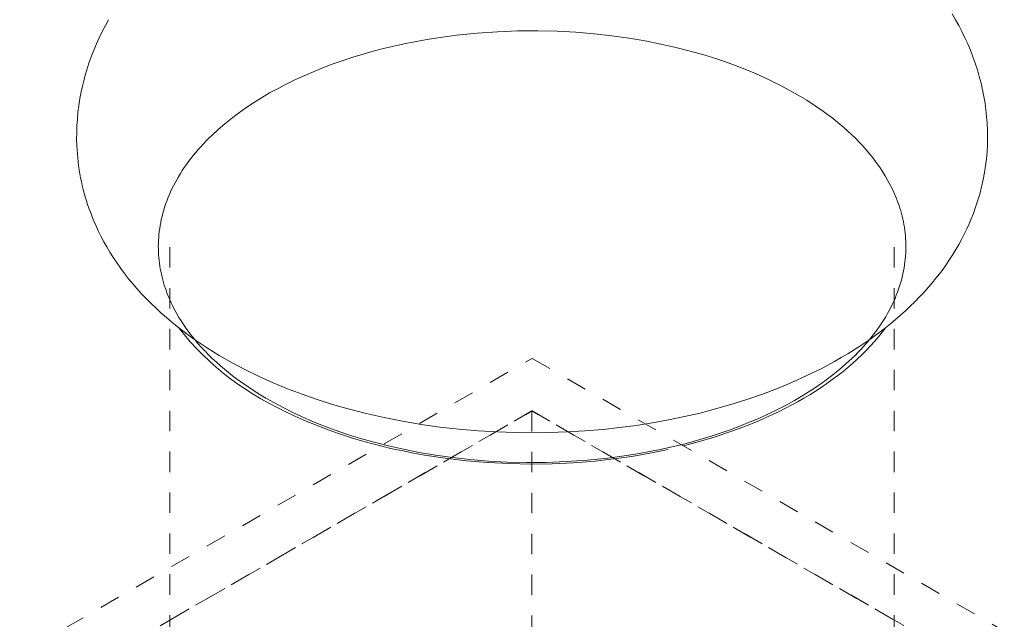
# Model space of a CAD drawing. Header units: inches. Extents: x -13 to 609, y -6 to 131.
# Drawn here: x 151.976 to 156.808, y 62.936 to 65.873 of the extents above; entities that cross this region are included whole.
import ezdxf

# ---------------------------------------------------------------- set-up
doc = ezdxf.new("R2010")
doc.units = ezdxf.units.IN
doc.linetypes.add('HIDDEN', pattern=[1.905, 1.27, -0.635])
doc.layers.add('ZANO_R', color=7, linetype='Continuous', lineweight=0)
doc.layers.add('ZANO_R_przerywana', color=250, linetype='HIDDEN', lineweight=0)

msp = doc.modelspace()

# ---------------------------------------------------------------- linework, layer by layer
at = {"layer": 'ZANO_R'}
for p, q in [((156.53781, 65.90131), (156.55465, 65.873)), ((152.3953, 65.84418), (152.41141, 65.87301)), ((156.55465, 65.873), (156.57076, 65.84418)), ((152.36535, 65.78498), (152.37994, 65.81484)), ((152.37994, 65.81484), (152.3953, 65.84418)), ((154.21404, 65.80747), (154.11247, 65.79705)), ((154.31451, 65.81447), (154.21404, 65.80747)), ((154.41345, 65.81819), (154.31451, 65.81447)), ((154.51045, 65.81884), (154.41345, 65.81819)), ((154.60517, 65.8166), (154.51045, 65.81884)), ((154.69734, 65.81168), (154.60517, 65.8166)), ((154.7867, 65.8043), (154.69734, 65.81168)), ((154.87307, 65.79466), (154.7867, 65.8043)), ((156.57076, 65.84418), (156.58612, 65.81484)), ((156.58612, 65.81484), (156.60071, 65.78497)), ((152.33853, 65.72368), (152.35153, 65.75459)), ((152.35153, 65.75459), (152.36535, 65.78498)), ((153.85706, 65.75517), (153.80627, 65.74399)), ((153.90804, 65.76541), (153.85706, 65.75517)), ((153.95914, 65.7747), (153.90804, 65.76541)), ((154.01029, 65.78307), (153.95914, 65.7747)), ((154.11247, 65.79705), (154.01029, 65.78307)), ((154.9563, 65.78299), (154.87307, 65.79466)), ((155.03628, 65.76948), (154.9563, 65.78299)), ((155.11295, 65.75434), (155.03628, 65.76948)), ((155.18627, 65.73776), (155.11295, 65.75434)), ((156.60071, 65.78497), (156.61452, 65.75459)), ((156.61452, 65.75459), (156.62753, 65.72368)), ((152.32634, 65.69224), (152.33853, 65.72368)), ((153.65585, 65.70477), (153.60661, 65.6898)), ((153.70559, 65.71879), (153.65585, 65.70477)), ((153.75576, 65.73187), (153.70559, 65.71879)), ((153.80627, 65.74399), (153.75576, 65.73187)), ((155.25623, 65.71994), (155.18627, 65.73776)), ((155.32286, 65.70103), (155.25623, 65.71994)), ((156.62753, 65.72368), (156.63972, 65.69224)), ((152.30451, 65.62776), (152.315, 65.66027)), ((152.315, 65.66027), (152.32634, 65.69224)), ((153.50997, 65.65707), (153.46271, 65.63933)), ((153.55796, 65.6739), (153.50997, 65.65707)), ((153.60661, 65.6898), (153.55796, 65.6739)), ((155.38619, 65.6812), (155.32286, 65.70103)), ((155.4463, 65.6606), (155.38619, 65.6812)), ((155.50325, 65.63937), (155.4463, 65.6606)), ((156.63972, 65.69224), (156.65106, 65.66026)), ((156.65106, 65.66026), (156.66155, 65.62776)), ((152.2967, 65.60122), (152.30451, 65.62776)), ((153.41627, 65.62069), (153.37072, 65.60118)), ((153.46271, 65.63933), (153.41627, 65.62069)), ((155.55714, 65.61763), (155.50325, 65.63937)), ((155.60806, 65.5955), (155.55714, 65.61763)), ((156.66155, 65.62776), (156.67097, 65.59538)), ((152.28302, 65.5476), (152.28954, 65.57449)), ((152.28954, 65.57449), (152.2967, 65.60122)), ((153.28258, 65.55961), (153.24013, 65.5376)), ((153.32613, 65.58081), (153.28258, 65.55961)), ((153.37072, 65.60118), (153.32613, 65.58081)), ((155.65611, 65.57308), (155.60806, 65.5955)), ((155.70142, 65.55047), (155.65611, 65.57308)), ((156.67097, 65.59538), (156.67941, 65.56292)), ((156.67941, 65.56292), (156.68686, 65.5304)), ((152.27086, 65.48729), (152.27714, 65.52057)), ((152.27714, 65.52057), (152.28302, 65.5476)), ((153.19885, 65.51481), (153.15881, 65.49128)), ((153.24013, 65.5376), (153.19885, 65.51481)), ((155.74408, 65.52775), (155.70142, 65.55047)), ((155.74408, 65.52775), (155.78547, 65.50426)), ((156.68686, 65.5304), (156.69332, 65.49782)), ((152.26562, 65.45405), (152.27086, 65.48729)), ((153.12006, 65.46704), (153.08265, 65.44212)), ((153.15881, 65.49128), (153.12006, 65.46704)), ((155.78547, 65.50426), (155.8268, 65.47924)), ((155.8268, 65.47924), (155.86793, 65.45262)), ((156.69332, 65.49782), (156.6988, 65.46521)), ((156.6988, 65.46521), (156.70327, 65.43257)), ((152.25824, 65.38773), (152.26141, 65.42086)), ((152.26141, 65.42086), (152.26562, 65.45405)), ((153.04665, 65.41657), (153.0121, 65.39042)), ((153.08265, 65.44212), (153.04665, 65.41657)), ((155.86793, 65.45262), (155.9087, 65.42434)), ((155.9087, 65.42434), (155.9289, 65.40955)), ((156.70327, 65.43257), (156.70676, 65.39991)), ((152.2561, 65.35466), (152.25824, 65.38773)), ((153.0121, 65.39042), (152.97903, 65.36371)), ((155.9289, 65.40955), (155.94894, 65.39432)), ((155.94894, 65.39432), (155.9688, 65.37865)), ((155.9688, 65.37865), (155.98845, 65.36252)), ((156.70676, 65.39991), (156.70926, 65.36726)), ((156.70926, 65.36726), (156.71083, 65.33208)), ((152.25488, 65.28878), (152.25498, 65.32168)), ((152.25498, 65.32168), (152.2561, 65.35466)), ((152.9475, 65.33649), (152.91752, 65.3088)), ((152.97903, 65.36371), (152.9475, 65.33649)), ((155.98845, 65.36252), (156.00787, 65.34592)), ((156.00787, 65.34592), (156.02702, 65.32886)), ((156.02702, 65.32886), (156.04588, 65.31133)), ((156.71083, 65.33208), (156.71125, 65.29708)), ((152.2558, 65.25599), (152.25488, 65.28878)), ((152.88914, 65.28068), (152.87555, 65.26648)), ((152.90313, 65.29479), (152.88914, 65.28068)), ((152.91752, 65.3088), (152.90313, 65.29479)), ((156.04588, 65.31133), (156.06442, 65.29331)), ((156.06442, 65.29331), (156.0826, 65.2748)), ((156.0826, 65.2748), (156.10039, 65.25581)), ((156.71125, 65.29708), (156.71052, 65.26227)), ((152.25684, 65.2362), (152.2558, 65.25599)), ((152.25826, 65.2165), (152.25684, 65.2362)), ((152.83724, 65.22335), (152.82529, 65.20882)), ((152.8496, 65.23781), (152.83724, 65.22335)), ((152.86237, 65.25219), (152.8496, 65.23781)), ((152.87555, 65.26648), (152.86237, 65.25219)), ((156.10039, 65.25581), (156.11775, 65.23632)), ((156.11775, 65.23632), (156.13465, 65.21633)), ((156.70865, 65.22766), (156.70565, 65.19327)), ((156.71052, 65.26227), (156.70865, 65.22766)), ((152.26004, 65.19689), (152.25826, 65.2165)), ((152.26218, 65.17737), (152.26004, 65.19689)), ((152.26467, 65.15795), (152.26218, 65.17737)), ((152.80263, 65.17957), (152.79192, 65.16486)), ((152.81375, 65.19423), (152.80263, 65.17957)), ((152.82529, 65.20882), (152.81375, 65.19423)), ((156.13465, 65.21633), (156.15104, 65.19585)), ((156.15104, 65.19585), (156.1669, 65.17487)), ((156.1669, 65.17487), (156.18218, 65.15338)), ((156.70565, 65.19327), (156.70154, 65.1591)), ((152.26753, 65.13862), (152.26467, 65.15795)), ((152.27073, 65.11939), (152.26753, 65.13862)), ((152.77175, 65.13529), (152.76229, 65.12045)), ((152.78163, 65.1501), (152.77175, 65.13529)), ((152.79192, 65.16486), (152.78163, 65.1501)), ((156.18218, 65.15338), (156.19683, 65.13139)), ((156.19683, 65.13139), (156.21083, 65.10891)), ((156.69632, 65.12516), (156.69, 65.09146)), ((156.70154, 65.1591), (156.69632, 65.12516)), ((152.27429, 65.10026), (152.27073, 65.11939)), ((152.27819, 65.08123), (152.27429, 65.10026)), ((152.28244, 65.06231), (152.27819, 65.08123)), ((152.73638, 65.07574), (152.72857, 65.0608)), ((152.7446, 65.09067), (152.73638, 65.07574)), ((152.75324, 65.10557), (152.7446, 65.09067)), ((152.76229, 65.12045), (152.75324, 65.10557)), ((156.21083, 65.10891), (156.22411, 65.08593)), ((156.22411, 65.08593), (156.23664, 65.06246)), ((156.69, 65.09146), (156.68208, 65.05588)), ((152.28703, 65.04349), (152.28244, 65.06231)), ((152.29196, 65.02477), (152.28703, 65.04349)), ((152.71417, 65.03088), (152.70758, 65.01592)), ((152.72116, 65.04584), (152.71417, 65.03088)), ((152.72857, 65.0608), (152.72116, 65.04584)), ((156.23664, 65.06246), (156.24261, 65.05054)), ((156.24261, 65.05054), (156.24837, 65.03851)), ((156.24837, 65.03851), (156.25393, 65.02635)), ((156.25393, 65.02635), (156.25926, 65.01407)), ((156.68208, 65.05588), (156.67294, 65.02056)), ((152.29722, 65.00616), (152.29196, 65.02477)), ((152.30282, 64.98766), (152.29722, 65.00616)), ((152.30875, 64.96928), (152.30282, 64.98766)), ((152.6956, 64.98601), (152.69021, 64.97108)), ((152.70139, 65.00096), (152.6956, 64.98601)), ((152.70758, 65.01592), (152.70139, 65.00096)), ((156.25926, 65.01407), (156.26438, 65.00168)), ((156.26438, 65.00168), (156.26926, 64.98917)), ((156.26926, 64.98917), (156.27391, 64.97655)), ((156.66259, 64.98558), (156.65105, 64.951)), ((156.67294, 65.02056), (156.66259, 64.98558)), ((152.31501, 64.951), (152.30875, 64.96928)), ((152.3253, 64.923), (152.31501, 64.951)), ((152.68061, 64.94127), (152.6764, 64.92641)), ((152.68522, 64.95616), (152.68061, 64.94127)), ((152.69021, 64.97108), (152.68522, 64.95616)), ((156.27391, 64.97655), (156.27833, 64.96381)), ((156.27833, 64.96381), (156.28249, 64.95096)), ((156.28249, 64.95096), (156.2864, 64.938)), ((156.2864, 64.938), (156.29006, 64.92493)), ((156.65105, 64.951), (156.64166, 64.92537)), ((152.33637, 64.89529), (152.3253, 64.923)), ((152.34817, 64.86789), (152.33637, 64.89529)), ((152.66604, 64.88203), (152.66333, 64.86733)), ((152.66911, 64.89678), (152.66604, 64.88203)), ((152.67257, 64.91158), (152.66911, 64.89678)), ((152.6764, 64.92641), (152.67257, 64.91158)), ((156.29006, 64.92493), (156.29345, 64.91175)), ((156.29345, 64.91175), (156.29657, 64.89847)), ((156.29657, 64.89847), (156.29941, 64.88509)), ((156.29941, 64.88509), (156.30197, 64.87161)), ((156.63163, 64.89999), (156.62097, 64.87487)), ((156.64166, 64.92537), (156.63163, 64.89999)), ((152.36071, 64.84081), (152.34817, 64.86789)), ((152.37396, 64.81407), (152.36071, 64.84081)), ((152.65902, 64.83807), (152.65741, 64.82353)), ((152.661, 64.85267), (152.65902, 64.83807)), ((152.66333, 64.86733), (152.661, 64.85267)), ((156.30197, 64.87161), (156.30425, 64.85802)), ((156.30425, 64.85802), (156.30623, 64.84435)), ((156.30623, 64.84435), (156.30791, 64.83057)), ((156.6097, 64.85001), (156.59726, 64.82428)), ((156.62097, 64.87487), (156.6097, 64.85001)), ((152.3879, 64.78768), (152.37396, 64.81407)), ((152.40251, 64.76166), (152.3879, 64.78768)), ((152.65523, 64.79463), (152.65466, 64.78028)), ((152.65614, 64.80905), (152.65523, 64.79463)), ((152.65741, 64.82353), (152.65614, 64.80905)), ((156.30791, 64.83057), (156.30929, 64.81671)), ((156.30929, 64.81671), (156.31035, 64.80276)), ((156.31035, 64.80276), (156.3111, 64.78873)), ((156.3111, 64.78873), (156.31153, 64.77461)), ((156.58417, 64.79887), (156.57046, 64.77379)), ((156.59726, 64.82428), (156.58417, 64.79887)), ((152.41778, 64.73602), (152.40251, 64.76166)), ((152.65466, 64.78028), (152.65443, 64.76601)), ((152.65443, 64.76601), (152.65453, 64.75181)), ((152.65453, 64.75181), (152.65495, 64.7377)), ((152.65495, 64.7377), (152.6557, 64.72366)), ((156.3114, 64.74614), (156.31083, 64.73179)), ((156.31163, 64.76041), (156.3114, 64.74614)), ((156.31153, 64.77461), (156.31163, 64.76041)), ((156.55614, 64.74905), (156.54126, 64.72472)), ((156.57046, 64.77379), (156.55614, 64.74905)), ((152.43469, 64.70923), (152.41778, 64.73602)), ((152.4523, 64.68288), (152.43469, 64.70923)), ((152.6557, 64.72366), (152.65677, 64.70971)), ((152.65677, 64.70971), (152.65815, 64.69585)), ((152.65815, 64.69585), (152.65983, 64.68207)), ((156.30703, 64.68835), (156.30506, 64.67375)), ((156.30865, 64.70289), (156.30703, 64.68835)), ((156.30991, 64.71737), (156.30865, 64.70289)), ((156.31083, 64.73179), (156.30991, 64.71737)), ((156.5258, 64.70075), (156.50979, 64.67714)), ((156.54126, 64.72472), (156.5258, 64.70075)), ((152.47057, 64.65699), (152.4523, 64.68288)), ((152.48949, 64.63157), (152.47057, 64.65699)), ((152.65983, 64.68207), (152.66181, 64.6684)), ((152.66181, 64.6684), (152.66408, 64.65481)), ((152.66408, 64.65481), (152.66665, 64.64133)), ((152.66665, 64.64133), (152.66949, 64.62795)), ((156.30002, 64.64439), (156.29694, 64.62964)), ((156.30272, 64.65909), (156.30002, 64.64439)), ((156.30506, 64.67375), (156.30272, 64.65909)), ((156.49324, 64.65391), (156.47617, 64.63105)), ((156.50979, 64.67714), (156.49324, 64.65391)), ((152.50902, 64.60661), (152.48949, 64.63157)), ((152.52915, 64.58212), (152.50902, 64.60661)), ((152.66949, 64.62795), (152.67261, 64.61467)), ((152.67261, 64.61467), (152.676, 64.60149)), ((152.676, 64.60149), (152.67965, 64.58842)), ((156.28966, 64.60001), (156.28544, 64.58515)), ((156.29349, 64.61485), (156.28966, 64.60001)), ((156.29694, 64.62964), (156.29349, 64.61485)), ((156.4586, 64.60857), (156.44056, 64.58647)), ((156.47617, 64.63105), (156.4586, 64.60857)), ((152.54985, 64.55811), (152.52915, 64.58212)), ((152.57109, 64.53459), (152.54985, 64.55811)), ((152.67965, 64.58842), (152.68357, 64.57546)), ((152.68357, 64.57546), (152.68773, 64.56261)), ((152.68773, 64.56261), (152.69214, 64.54987)), ((152.69214, 64.54987), (152.69679, 64.53725)), ((156.27584, 64.55534), (156.27045, 64.54041)), ((156.28084, 64.57026), (156.27584, 64.55534)), ((156.28544, 64.58515), (156.28084, 64.57026)), ((156.42205, 64.56476), (156.40062, 64.54074)), ((156.44056, 64.58647), (156.42205, 64.56476)), ((152.59458, 64.50975), (152.57109, 64.53459)), ((152.61866, 64.48547), (152.59458, 64.50975)), ((152.69679, 64.53725), (152.70168, 64.52474)), ((152.70168, 64.52474), (152.70679, 64.51235)), ((152.70679, 64.51235), (152.71213, 64.50007)), ((152.71213, 64.50007), (152.71768, 64.48791)), ((156.25189, 64.49554), (156.24489, 64.48058)), ((156.25848, 64.5105), (156.25189, 64.49554)), ((156.26467, 64.52546), (156.25848, 64.5105)), ((156.27045, 64.54041), (156.26467, 64.52546)), ((156.37866, 64.51722), (156.35617, 64.49419)), ((156.40062, 64.54074), (156.37866, 64.51722)), ((152.64328, 64.46176), (152.61866, 64.48547)), ((152.66844, 64.4386), (152.64328, 64.46176)), ((152.71768, 64.48791), (152.72345, 64.47588)), ((152.72345, 64.47588), (152.72942, 64.46396)), ((152.72942, 64.46396), (152.74195, 64.44049)), ((156.22968, 64.45068), (156.22145, 64.43575)), ((156.23749, 64.46562), (156.22968, 64.45068)), ((156.24489, 64.48058), (156.23749, 64.46562)), ((156.30972, 64.44962), (156.28581, 64.42807)), ((156.33319, 64.47166), (156.30972, 64.44962)), ((156.35617, 64.49419), (156.33319, 64.47166)), ((152.69409, 64.41599), (152.66844, 64.4386)), ((152.72022, 64.39392), (152.69409, 64.41599)), ((152.74195, 64.44049), (152.75523, 64.41751)), ((152.75523, 64.41751), (152.76922, 64.39503)), ((156.20377, 64.40597), (156.19431, 64.39113)), ((156.21282, 64.42085), (156.20377, 64.40597)), ((156.22145, 64.43575), (156.21282, 64.42085)), ((156.26146, 64.40701), (156.2367, 64.38643)), ((156.28581, 64.42807), (156.26146, 64.40701)), ((152.7468, 64.3724), (152.72022, 64.39392)), ((152.7738, 64.35142), (152.7468, 64.3724)), ((152.78194, 64.33197), (152.75401, 64.36671)), ((152.76922, 64.39503), (152.78388, 64.37304)), ((152.80226, 64.33021), (152.7738, 64.35142)), ((152.78388, 64.37304), (152.79915, 64.35156)), ((152.79915, 64.35156), (152.81501, 64.33057)), ((156.17413, 64.36156), (156.16343, 64.34685)), ((156.18443, 64.37632), (156.17413, 64.36156)), ((156.19431, 64.39113), (156.18443, 64.37632)), ((156.21173, 64.36648), (156.18639, 64.347)), ((156.21208, 64.36675), (156.19518, 64.34454)), ((156.2367, 64.38643), (156.21173, 64.36648)), ((152.81099, 64.29817), (152.78194, 64.33197)), ((152.83113, 64.30956), (152.80226, 64.33021)), ((152.81501, 64.33057), (152.83141, 64.31009)), ((152.8604, 64.28948), (152.83113, 64.30956)), ((152.83141, 64.31009), (152.84831, 64.2901)), ((156.13468, 64.30942), (156.08169, 64.27365)), ((156.12882, 64.30307), (156.11645, 64.28861)), ((156.14077, 64.3176), (156.12882, 64.30307)), ((156.1607, 64.32798), (156.13468, 64.30942)), ((156.1523, 64.33219), (156.14077, 64.3176)), ((156.16343, 64.34685), (156.1523, 64.33219)), ((156.17768, 64.32279), (156.15814, 64.29985)), ((156.18639, 64.347), (156.1607, 64.32798)), ((156.19518, 64.34454), (156.17768, 64.32279)), ((152.84115, 64.26535), (152.81099, 64.29817)), ((152.87238, 64.23354), (152.84115, 64.26535)), ((152.84831, 64.2901), (152.86567, 64.27061)), ((152.89004, 64.26995), (152.8604, 64.28948)), ((152.86567, 64.27061), (152.88346, 64.25162)), ((152.92089, 64.25043), (152.89004, 64.26995)), ((156.08169, 64.27365), (156.02756, 64.23965)), ((156.0905, 64.25994), (156.07691, 64.24574)), ((156.10368, 64.27423), (156.0905, 64.25994)), ((156.11723, 64.25561), (156.09591, 64.23431)), ((156.11645, 64.28861), (156.10368, 64.27423)), ((156.13798, 64.27746), (156.11723, 64.25561)), ((156.15814, 64.29985), (156.13798, 64.27746)), ((152.90463, 64.20278), (152.87238, 64.23354)), ((152.88346, 64.25162), (152.90164, 64.23311)), ((152.90164, 64.23311), (152.92017, 64.21509)), ((152.92017, 64.21509), (152.93903, 64.19756)), ((152.95209, 64.23147), (152.92089, 64.25043)), ((153.01545, 64.19521), (152.95209, 64.23147)), ((155.99558, 64.22065), (155.96305, 64.2021)), ((156.02756, 64.23965), (155.99558, 64.22065)), ((156.04853, 64.21762), (156.01856, 64.18993)), ((156.06292, 64.23163), (156.04853, 64.21762)), ((156.07368, 64.21319), (156.05093, 64.19262)), ((156.07691, 64.24574), (156.06292, 64.23163)), ((156.09591, 64.23431), (156.07368, 64.21319)), ((152.93789, 64.1731), (152.90463, 64.20278)), ((152.9721, 64.14454), (152.93789, 64.1731)), ((152.93903, 64.19756), (152.95819, 64.1805)), ((152.95819, 64.1805), (152.9776, 64.1639)), ((152.9776, 64.1639), (152.99726, 64.14777)), ((153.08035, 64.16092), (153.01545, 64.19521)), ((153.14714, 64.12835), (153.08035, 64.16092)), ((155.89641, 64.16637), (155.82769, 64.13246)), ((155.96305, 64.2021), (155.89641, 64.16637)), ((155.98702, 64.16271), (155.95396, 64.136)), ((156.01856, 64.18993), (155.98702, 64.16271)), ((156.0277, 64.17259), (156.00402, 64.15309)), ((156.05093, 64.19262), (156.0277, 64.17259)), ((153.00724, 64.11712), (152.9721, 64.14454)), ((152.99726, 64.14777), (153.01712, 64.1321)), ((153.04326, 64.09087), (153.00724, 64.11712)), ((153.01712, 64.1321), (153.03716, 64.11687)), ((153.03716, 64.11687), (153.05735, 64.10208)), ((153.21576, 64.09751), (153.14714, 64.12835)), ((155.82769, 64.13246), (155.75697, 64.10038)), ((155.9194, 64.10985), (155.8834, 64.0843)), ((155.95396, 64.136), (155.9194, 64.10985)), ((155.95149, 64.11279), (155.92456, 64.09354)), ((155.97798, 64.13264), (155.95149, 64.11279)), ((156.00402, 64.15309), (155.97798, 64.13264)), ((153.08014, 64.06583), (153.04326, 64.09087)), ((153.05735, 64.10208), (153.09812, 64.0738)), ((153.11781, 64.04201), (153.08014, 64.06583)), ((153.09812, 64.0738), (153.13925, 64.04718)), ((153.28613, 64.06841), (153.21576, 64.09751)), ((153.35819, 64.04106), (153.28613, 64.06841)), ((155.68432, 64.07015), (155.60981, 64.04178)), ((155.75697, 64.10038), (155.68432, 64.07015)), ((155.8834, 64.0843), (155.846, 64.05938)), ((155.89722, 64.07486), (155.86949, 64.05676)), ((155.92456, 64.09354), (155.89722, 64.07486)), ((153.15625, 64.01946), (153.11781, 64.04201)), ((153.13925, 64.04718), (153.18058, 64.02216)), ((153.19542, 63.99818), (153.15625, 64.01946)), ((153.18058, 64.02216), (153.22197, 63.99867)), ((153.43188, 64.01549), (153.35819, 64.04106)), ((153.50712, 63.99169), (153.43188, 64.01549)), ((155.53352, 64.01528), (155.4555, 63.99066)), ((155.60981, 64.04178), (155.53352, 64.01528)), ((155.7672, 64.01161), (155.72592, 63.98882)), ((155.80725, 64.03514), (155.7672, 64.01161)), ((155.81299, 64.02221), (155.78425, 64.00575)), ((155.846, 64.05938), (155.80725, 64.03514)), ((155.84141, 64.03921), (155.81299, 64.02221)), ((155.86949, 64.05676), (155.84141, 64.03921)), ((153.23654, 63.97623), (153.19542, 63.99818)), ((153.26464, 63.97595), (153.22197, 63.99867)), ((153.27866, 63.95505), (153.23654, 63.97623)), ((153.30994, 63.95334), (153.26464, 63.97595)), ((153.58385, 63.96967), (153.50712, 63.99169)), ((153.67107, 63.94726), (153.58385, 63.96967)), ((155.38082, 63.96929), (155.305, 63.94969)), ((155.4555, 63.99066), (155.38082, 63.96929)), ((155.68348, 63.96681), (155.63992, 63.94561)), ((155.72592, 63.98882), (155.68348, 63.96681)), ((155.72265, 63.9727), (155.69141, 63.95702)), ((155.7536, 63.98894), (155.72265, 63.9727)), ((155.78425, 64.00575), (155.7536, 63.98894)), ((153.32173, 63.93465), (153.27866, 63.95505)), ((153.358, 63.93092), (153.30994, 63.95334)), ((153.36575, 63.91504), (153.32173, 63.93465)), ((153.40892, 63.90879), (153.358, 63.93092)), ((153.41067, 63.89621), (153.36575, 63.91504)), ((153.75965, 63.9272), (153.67107, 63.94726)), ((153.84948, 63.90949), (153.75965, 63.9272)), ((155.15022, 63.91582), (155.07142, 63.90157)), ((155.22811, 63.93187), (155.15022, 63.91582)), ((155.305, 63.94969), (155.22811, 63.93187)), ((155.59534, 63.92524), (155.54978, 63.90573)), ((155.63992, 63.94561), (155.59534, 63.92524)), ((155.6599, 63.94189), (155.59612, 63.91324)), ((155.69141, 63.95702), (155.6599, 63.94189)), ((153.4628, 63.88705), (153.40892, 63.90879)), ((153.45646, 63.87819), (153.41067, 63.89621)), ((153.5031, 63.86099), (153.45646, 63.87819)), ((153.51975, 63.86582), (153.4628, 63.88705)), ((153.94044, 63.89417), (153.84948, 63.90949)), ((154.03241, 63.88123), (153.94044, 63.89417)), ((154.12529, 63.87071), (154.03241, 63.88123)), ((154.21895, 63.86261), (154.12529, 63.87071)), ((154.83024, 63.86968), (154.74159, 63.86221)), ((154.91135, 63.87849), (154.83024, 63.86968)), ((154.99177, 63.88912), (154.91135, 63.87849)), ((155.07142, 63.90157), (154.99177, 63.88912)), ((155.45609, 63.86935), (155.4081, 63.85252)), ((155.53145, 63.88667), (155.4558, 63.85845)), ((155.50334, 63.88709), (155.45609, 63.86935)), ((155.54978, 63.90573), (155.50334, 63.88709)), ((155.59612, 63.91324), (155.53145, 63.88667)), ((153.55055, 63.8446), (153.5031, 63.86099)), ((153.57986, 63.84522), (153.51975, 63.86582)), ((153.59879, 63.82904), (153.55055, 63.8446)), ((153.6432, 63.82539), (153.57986, 63.84522)), ((153.64778, 63.81432), (153.59879, 63.82904)), ((153.70983, 63.80648), (153.6432, 63.82539)), ((154.31328, 63.85694), (154.21895, 63.86261)), ((154.39812, 63.85396), (154.31328, 63.85694)), ((154.48303, 63.85297), (154.39812, 63.85396)), ((154.56794, 63.85396), (154.48303, 63.85297)), ((154.65278, 63.85694), (154.56794, 63.85396)), ((154.74159, 63.86221), (154.65278, 63.85694)), ((155.31021, 63.82165), (155.26047, 63.80763)), ((155.37924, 63.8328), (155.30189, 63.80962)), ((155.35944, 63.83662), (155.31021, 63.82165)), ((155.4081, 63.85252), (155.35944, 63.83662)), ((155.4558, 63.85845), (155.37924, 63.8328)), ((153.6975, 63.80044), (153.64778, 63.81432)), ((153.74792, 63.78742), (153.6975, 63.80044)), ((153.77979, 63.78866), (153.70983, 63.80648)), ((153.799, 63.77526), (153.74792, 63.78742)), ((153.85311, 63.77208), (153.77979, 63.78866)), ((153.85072, 63.76398), (153.799, 63.77526)), ((153.92977, 63.75694), (153.85311, 63.77208)), ((155.109, 63.77125), (155.05802, 63.76101)), ((155.14813, 63.77099), (155.05952, 63.75293)), ((155.15979, 63.78243), (155.109, 63.77125)), ((155.2103, 63.79455), (155.15979, 63.78243)), ((155.26047, 63.80763), (155.2103, 63.79455)), ((155.30189, 63.80962), (155.22387, 63.78883)), ((153.90305, 63.75357), (153.85072, 63.76398)), ((153.95595, 63.74405), (153.90305, 63.75357)), ((154.00975, 63.74344), (153.92977, 63.75694)), ((154.05841, 63.72839), (153.95595, 63.74405)), ((154.09298, 63.73176), (154.00975, 63.74344)), ((154.16191, 63.71615), (154.05841, 63.72839)), ((154.17935, 63.72212), (154.09298, 63.73176)), ((154.26872, 63.71474), (154.17935, 63.72212)), ((154.85358, 63.72937), (154.75201, 63.71895)), ((154.88078, 63.72483), (154.79089, 63.71484)), ((154.95576, 63.74335), (154.85358, 63.72937)), ((154.97036, 63.73753), (154.88078, 63.72483)), ((155.00692, 63.75172), (154.95576, 63.74335)), ((155.05952, 63.75293), (154.97036, 63.73753)), ((155.05802, 63.76101), (155.00692, 63.75172)), ((154.26619, 63.70734), (154.16191, 63.71615)), ((154.37102, 63.70197), (154.26619, 63.70734)), ((154.36088, 63.70982), (154.26872, 63.71474)), ((154.45561, 63.70758), (154.36088, 63.70982)), ((154.47615, 63.70003), (154.37102, 63.70197)), ((154.55261, 63.70823), (154.45561, 63.70758)), ((154.58133, 63.70152), (154.47615, 63.70003)), ((154.65154, 63.71195), (154.55261, 63.70823)), ((154.68633, 63.70646), (154.58133, 63.70152)), ((154.75201, 63.71895), (154.65154, 63.71195)), ((154.79089, 63.71484), (154.68633, 63.70646))]:
    msp.add_line(p, q, dxfattribs=at)
at = {"layer": 'ZANO_R_przerywana', "ltscale": 0.05}
for p, q in [((152.71137, 64.76069), (152.71137, 62.19157)), ((156.25468, 64.761), (156.25468, 62.19157)), ((147.52332, 60.19832), (154.48264, 64.21674)), ((154.48264, 64.21674), (161.44274, 60.19877)), ((154.48224, 63.95957), (147.52292, 59.94115)), ((147.52332, 59.94115), (154.48264, 63.95957)), ((154.48224, 63.95957), (154.48224, 38.24314)), ((161.44235, 59.94161), (154.48224, 63.95957)), ((154.48264, 63.95957), (161.44274, 59.94161))]:
    msp.add_line(p, q, dxfattribs=at)

doc.saveas('drawing.dxf')
